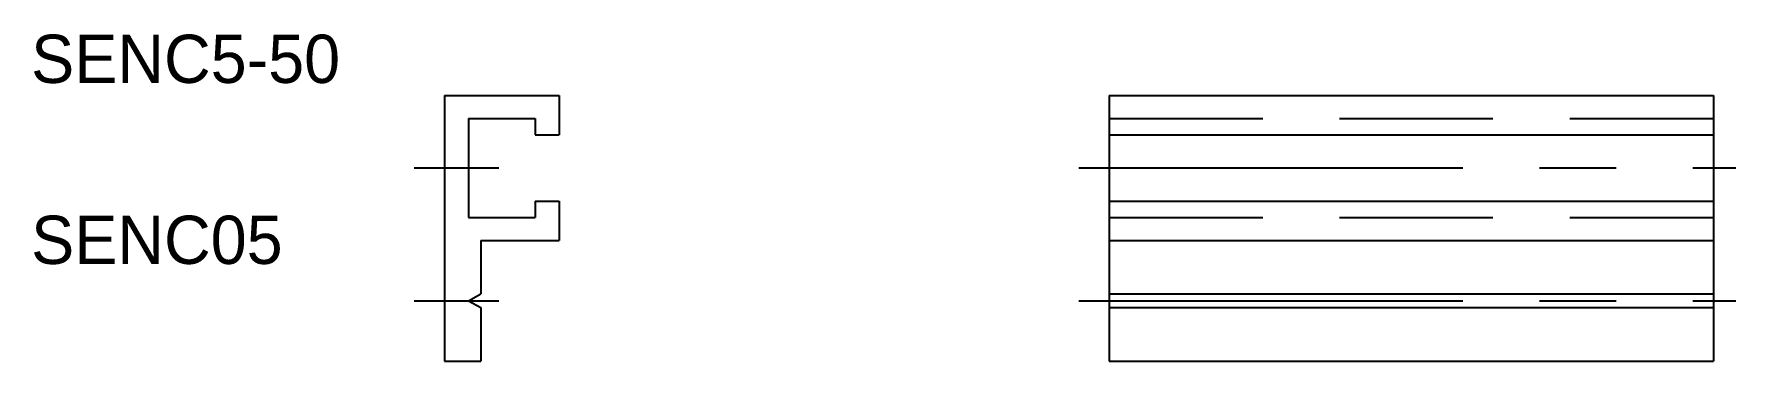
# Model space of a CAD drawing. Extents: x 19 to 160, y 141 to 168.
import ezdxf

# ---------------------------------------------------------------- set-up
doc = ezdxf.new("R2010")
doc.units = 0
doc.linetypes.add('CENTER', pattern=[50.8, 31.75, -6.35, 6.35, -6.35])
doc.linetypes.add('DASHED', pattern=[19.05, 12.7, -6.35])
doc.layers.get('0').update_dxf_attribs({"linetype": 'CONTINUOUS'})
doc.layers.add('CENTER', color=1, linetype='CENTER')

msp = doc.modelspace()

# ---------------------------------------------------------------- linework, layer by layer
for p, q in [((52.876732, 162.611465), (62.376732, 162.611465)), ((52.876732, 162.611465), (52.876732, 140.611465)), ((62.376732, 162.611465), (62.376732, 159.361465)), ((107.876732, 162.611465), (157.876732, 162.611465)), ((107.876732, 162.611465), (107.876732, 140.611465)), ((157.876732, 162.611465), (157.876732, 140.611465)), ((54.876732, 160.711465), (60.376732, 160.711465)), ((54.876732, 160.711465), (54.876732, 152.511465)), ((60.376732, 160.711465), (60.376732, 159.361465)), ((60.376732, 159.361465), (62.376732, 159.361465)), ((107.876732, 159.361465), (157.876732, 159.361465)), ((107.876732, 157.111465), (107.876732, 157.111565)), ((60.376732, 153.861465), (60.376732, 152.511465)), ((60.376732, 153.861465), (62.376732, 153.861465)), ((62.376732, 153.861465), (62.376732, 150.611465)), ((107.876732, 153.861465), (157.876732, 153.861465)), ((54.876732, 152.511465), (60.376732, 152.511465)), ((107.876732, 151.611465), (107.876832, 151.611465)), ((55.876732, 150.611465), (62.376732, 150.611465)), ((55.876732, 150.611465), (55.876732, 146.188815)), ((107.876732, 150.611465), (157.876732, 150.611465)), ((54.876732, 145.611465), (55.876732, 146.188815)), ((54.876732, 145.611465), (55.876732, 145.034115)), ((107.876732, 146.188815), (157.876732, 146.188815)), ((55.876732, 145.034115), (55.876732, 140.611465)), ((107.876732, 145.034115), (157.876732, 145.034115)), ((52.876732, 140.611465), (55.876732, 140.611465)), ((107.876732, 140.611465), (157.876732, 140.611465))]:
    msp.add_line(p, q)
at = {"color": 3, "linetype": 'DASHED'}
for p, q in [((107.876732, 160.711465), (157.876732, 160.711465)), ((107.876732, 152.511465), (157.876732, 152.511465))]:
    msp.add_line(p, q, dxfattribs=at)
at = {"layer": 'CENTER', "color": 1, "linetype": 'CENTER'}
for p, q in [((50.376732, 156.611465), (57.376732, 156.611465)), ((105.376732, 156.611465), (159.735444, 156.611465)), ((50.376732, 145.611465), (57.376732, 145.611465)), ((105.376732, 145.611465), (159.735444, 145.611465))]:
    msp.add_line(p, q, dxfattribs=at)

# ---------------------------------------------------------------- texts
for s, p in [('SENC5-50', (18.673203, 163.656305)), ('SENC05', (18.673203, 148.656305))]:
    msp.add_text(s, height=4).set_placement(p)

doc.saveas('drawing.dxf')
